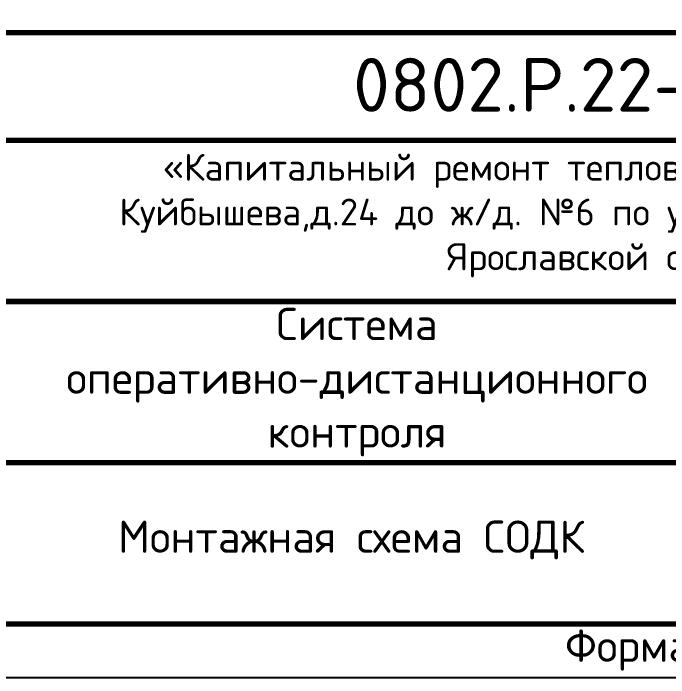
# Model space of a CAD drawing. Header units: millimetres. Extents: x -112426 to 8831, y 1218 to 38707.
# Drawn here: x 4138.7 to 4199.7, y 3117.5 to 3179.3 of the extents above; entities that cross this region are included whole.
import ezdxf

# ---------------------------------------------------------------- set-up
doc = ezdxf.new("R2010")
doc.units = ezdxf.units.MM
doc.layers.add('Размер 3.5', color=250, linetype='Continuous', lineweight=35)
doc.layers.add('Размерный', color=4, linetype='Continuous', lineweight=30)
doc.styles.add('-ISOCPEUR-', font='isocpeur.ttf')

msp = doc.modelspace()

# ---------------------------------------------------------------- linework, layer by layer
msp.add_lwpolyline([(3071.68, 3537.538), (4260.68, 3537.538), (4260.68, 3117.538), (3071.68, 3117.538)], close=True)
at = {"const_width": 0.5}
msp.add_lwpolyline([(3091.68, 3532.538), (4255.68, 3532.538), (4255.68, 3122.538), (3091.68, 3122.538)], close=True, dxfattribs=at)
for points in [[(4070.68, 3122.538), (4070.68, 3177.538), (4255.68, 3177.538)], [(4135.68, 3167.538), (4255.68, 3167.538)], [(4070.68, 3152.538), (4255.68, 3152.538)], [(4135.68, 3137.538), (4255.68, 3137.538)]]:
    msp.add_lwpolyline(points, dxfattribs=at)

# ---------------------------------------------------------------- texts
at = {"style": '-ISOCPEUR-'}
for s, insert, char_height, width, attachment_point in [('\\pxi1.28618,qc;{\\C7;«Капитальный ремонт тепловых сетей от ТК-8013 по ул. Куйбышева,д.24 до ж/д. №6 по ул. Луговая в ГО г. Рыбинск Ярославской области».}', (4141.431, 3166.28), 2.5, 110.52884, 1), ('Система оперативно-дистанционного контроля ', (4170.68, 3145.038), 3, 70, 5)]:
    msp.add_mtext(s, dxfattribs=dict(at, insert=insert, char_height=char_height, width=width, attachment_point=attachment_point))
at = {"insert": (4142.294, 3132.157), "char_height": 3, "attachment_point": 1, "style": '-ISOCPEUR-'}
msp.add_mtext_dynamic_manual_height_columns('\\pxqc;Монтажная схема СОДК', width=55.7034, gutter_width=12.5, heights=[0], dxfattribs=at)
at = {"layer": 'Размер 3.5', "insert": (4190.045, 3122.012), "char_height": 3, "width": 145.94381, "attachment_point": 1, "style": '-ISOCPEUR-'}
msp.add_mtext('\\A1;{\\C7;Формат А3х4}', dxfattribs=at)
at = {"layer": 'Размерный', "color": 7, "lineweight": 30, "insert": (4098.281, 3175.193), "char_height": 5, "width": 185, "attachment_point": 1, "style": '-ISOCPEUR-'}
msp.add_mtext('\\pxl2,qc;0802.Р.22-СОДК.1', dxfattribs=at)

doc.saveas('drawing.dxf')
